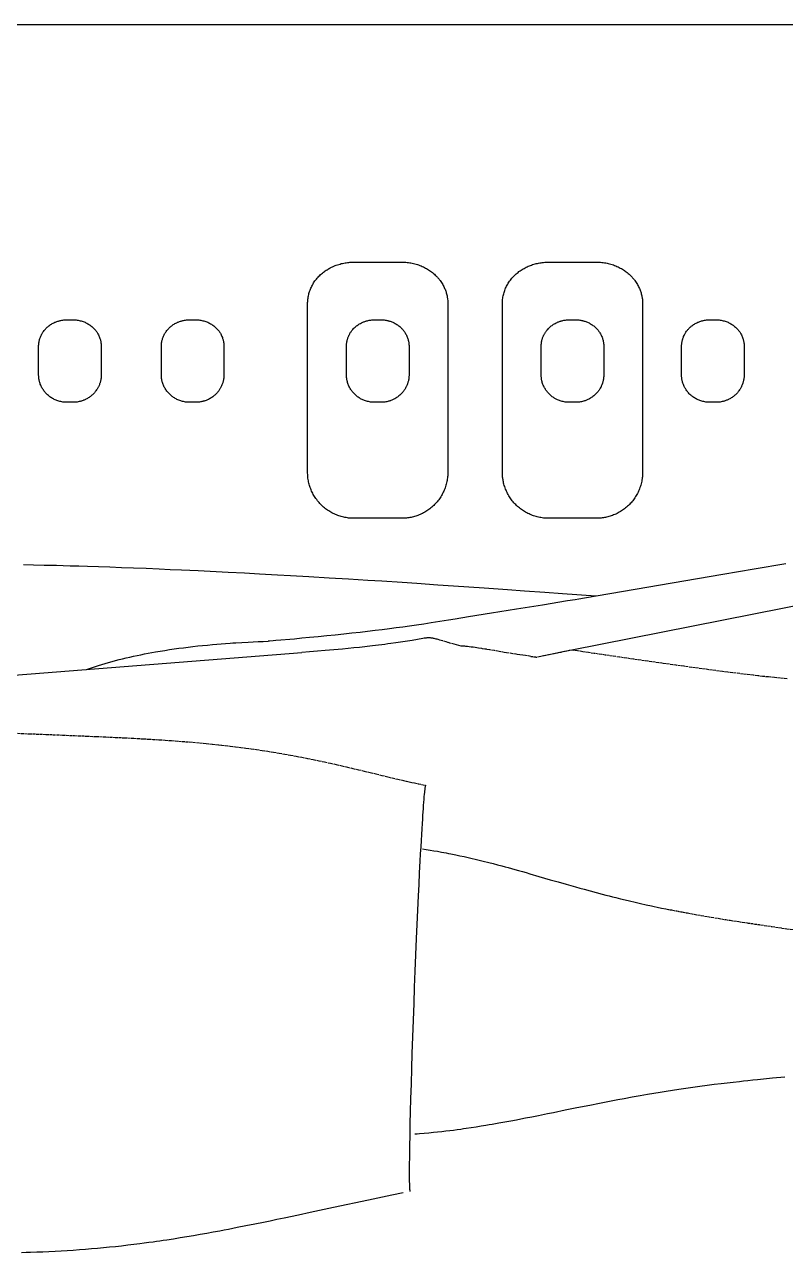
# Model space of a CAD drawing. Extents: x -62750 to 17911, y -49048 to 6133.
# Drawn here: x -49854 to -46547, y -5166 to 169 of the extents above; entities that cross this region are included whole.
import ezdxf

# ---------------------------------------------------------------- set-up
doc = ezdxf.new("R2010")
doc.units = 0
doc.linetypes.add('DASHED', pattern=[15, 12, -3])
doc.layers.get('0').update_dxf_attribs({"linetype": 'CONTINUOUS'})

msp = doc.modelspace()

# ---------------------------------------------------------------- linework, layer by layer
at = {"color": 7}
for p, q in [((-56400.2, 168.6), (-40530.8, 168.6)), ((-48623.6, -1640.2), (-48623.6, -1044.7)), ((-49792.5, -1353.3), (-49792.5, -1229.9)), ((-49520.5, -1229.9), (-49520.5, -1353.3)), ((-49259.1, -1353.3), (-49259.1, -1229.9)), ((-48987.1, -1229.9), (-48987.1, -1353.3)), ((-48455, -1353.3), (-48455, -1229.9)), ((-48183, -1229.9), (-48183, -1353.3)), ((-47608.6, -1353.3), (-47608.6, -1229.9)), ((-47336.6, -1229.9), (-47336.6, -1353.3)), ((-46998.5, -1353.3), (-46998.5, -1229.9)), ((-46726.5, -1229.9), (-46726.5, -1353.3)), ((-49642.5, -1472.6), (-49670.5, -1472.6)), ((-48305, -1472.6), (-48333, -1472.6)), ((-47458.6, -1472.6), (-47486.6, -1472.6)), ((-46848.5, -1472.6), (-46876.5, -1472.6)), ((-46147.9, -2286.4), (-47475.5, -2548.9)), ((-49953.8, -2662.5), (-48649.1, -2560.1))]:
    msp.add_line(p, q, dxfattribs=at)
at = {"color": 7, "ltscale": 0.35}
for p, q in [((-49670.5, -1114.3), (-49656.5, -1114.3)), ((-49656.5, -1114.3), (-49642.5, -1114.3)), ((-49137.1, -1114.3), (-49123.1, -1114.3)), ((-48333, -1114.3), (-48319, -1114.3)), ((-48319, -1114.3), (-48305, -1114.3)), ((-47486.6, -1114.3), (-47472.6, -1114.3)), ((-47472.6, -1114.3), (-47458.6, -1114.3)), ((-46876.5, -1114.3), (-46862.5, -1114.3)), ((-46862.5, -1114.3), (-46848.5, -1114.3))]:
    msp.add_line(p, q, dxfattribs=at)
at = {"color": 7, "ltscale": 0.350098}
msp.add_line((-49123.1, -1114.3), (-49109.1, -1114.3), dxfattribs=at)
at = {"color": 7, "ltscale": 0.000500488}
msp.add_line((-48649.1, -2560.1), (-48649.1, -2560.1), dxfattribs=at)
at = {"color": 7, "ltscale": 6.10352e-06}
msp.add_line((-48649.1, -2560.1), (-48649.1, -2560.1), dxfattribs=at)
msp.add_line((-48649.1, -2560.1), (-48649.1, -2560.1), dxfattribs=at)
at = {"color": 7, "ltscale": 0.001079}
msp.add_line((-47536.7, -2562.1), (-47536.7, -2562.1), dxfattribs=at)
at = {"color": 7, "ltscale": 0.002954}
for p, q in [((-46626.5, -2665.6), (-46626.7, -2665.5)), ((-46626.4, -2665.6), (-46626.5, -2665.6)), ((-46626.5, -2665.6), (-46626.4, -2665.6))]:
    msp.add_line(p, q, dxfattribs=at)
at = {"color": 7, "ltscale": 0.002857}
msp.add_line((-46626.7, -2665.5), (-46626.5, -2665.6), dxfattribs=at)
at = {"color": 7}
for points in [[(-48623.6, -1044.7), (-48623.6, -1039.7), (-48623.3, -1034.7), (-48623, -1029.7), (-48622.5, -1024.7), (-48621.8, -1019.8), (-48621, -1014.8), (-48620, -1009.9), (-48618.9, -1005), (-48617.7, -1000.2), (-48616.3, -995.4), (-48614.8, -990.6), (-48613.1, -985.9), (-48611.3, -981.2), (-48609.4, -976.6), (-48607.3, -972.1), (-48605.1, -967.6), (-48602.7, -963.1), (-48600.1, -958.6), (-48597.4, -954.1), (-48594.6, -949.8), (-48591.6, -945.5), (-48588.5, -941.2), (-48585.2, -937.1), (-48581.8, -933.1), (-48578.4, -929.1), (-48574.8, -925.3), (-48571, -921.5), (-48567.2, -917.9), (-48563.3, -914.4), (-48559.2, -910.9), (-48555.1, -907.6), (-48550.9, -904.4), (-48547, -901.7), (-48543.1, -899), (-48539.1, -896.4), (-48535, -893.9)], [(-48535, -893.9), (-48532.6, -892.5), (-48530.1, -891.1), (-48525.2, -888.4), (-48520.1, -885.8), (-48515, -883.4), (-48509.7, -881.1), (-48504.5, -879), (-48499.1, -876.9), (-48493.7, -875.1), (-48488.3, -873.4), (-48482.8, -871.8), (-48477.2, -870.3), (-48471.7, -869), (-48466, -867.9)], [(-48466, -867.9), (-48460.8, -866.9), (-48455.5, -866.1), (-48450.2, -865.4), (-48444.9, -864.9), (-48439.6, -864.4), (-48434.3, -864.1), (-48429, -863.9), (-48423.6, -863.9)], [(-48423.6, -863.9), (-48284.1, -863.9), (-48214.3, -863.9)], [(-48214.3, -863.9), (-48208.6, -863.9), (-48202.8, -864.2), (-48197.1, -864.5), (-48191.4, -865), (-48185.7, -865.7), (-48180.1, -866.5), (-48174.4, -867.4), (-48168.8, -868.5), (-48163.2, -869.7), (-48157.7, -871.1), (-48152.2, -872.6), (-48146.8, -874.2), (-48141.4, -876), (-48136, -878), (-48130.7, -880), (-48125.5, -882.3), (-48120.3, -884.6), (-48115.7, -886.9), (-48111.1, -889.2), (-48106.6, -891.7), (-48102.2, -894.3), (-48097.8, -897), (-48093.5, -899.9), (-48089.3, -902.8), (-48085.2, -905.8), (-48081.2, -908.9), (-48077, -912.4), (-48072.9, -916), (-48068.9, -919.6), (-48065, -923.4), (-48063.1, -925.4), (-48061.2, -927.3), (-48059.4, -929.3), (-48057.6, -931.3), (-48054.9, -934.4), (-48052.4, -937.5), (-48049.9, -940.7), (-48047.4, -944), (-48044.6, -948), (-48041.8, -952.1), (-48039.2, -956.2), (-48036.7, -960.5), (-48034.3, -964.8), (-48032.1, -969.1), (-48030, -973.6), (-48028.2, -977.5), (-48026.6, -981.4), (-48025, -985.4), (-48023.6, -989.4), (-48022.2, -993.4), (-48021, -997.5), (-48019.9, -1001.5), (-48018.9, -1005.7), (-48017.9, -1009.8), (-48017.1, -1014), (-48016.6, -1017.1), (-48016.1, -1020.2), (-48015.5, -1025), (-48015, -1029.7), (-48014.7, -1032.9), (-48014.5, -1036.9), (-48014.3, -1040.9)], [(-47777, -1035.4), (-47776.7, -1030.4), (-47776.2, -1025.4), (-47775.5, -1020.5), (-47774.8, -1015.5), (-47773.8, -1010.6), (-47772.7, -1005.7), (-47771.5, -1000.9), (-47770.1, -996), (-47768.6, -991.3), (-47767, -986.5), (-47765.2, -981.8), (-47763.3, -977.2), (-47761.2, -972.6), (-47759, -968.1), (-47756.6, -963.7), (-47754.2, -959.3), (-47751.6, -955), (-47748.8, -950.6), (-47745.8, -946.2), (-47742.7, -942), (-47739.4, -937.8), (-47736.1, -933.7), (-47732.6, -929.8), (-47729, -925.9), (-47725.3, -922.1), (-47721.4, -918.4), (-47717.5, -914.9), (-47713.5, -911.4), (-47709.3, -908.1), (-47705.1, -904.8), (-47700.7, -901.7), (-47696.3, -898.7), (-47692, -895.9), (-47687.5, -893.2), (-47683, -890.6), (-47678.5, -888.2), (-47674, -885.9), (-47669.4, -883.8), (-47664.8, -881.7), (-47660.1, -879.7), (-47655.4, -877.9), (-47650.7, -876.2), (-47645.9, -874.6), (-47640.7, -873), (-47635.5, -871.5), (-47630.3, -870.2), (-47625, -869), (-47619.7, -867.9)], [(-47619.7, -867.9), (-47614.5, -866.9), (-47609.2, -866.1), (-47603.9, -865.4), (-47598.6, -864.9), (-47593.3, -864.4), (-47588, -864.1), (-47582.6, -863.9), (-47577.3, -863.9)], [(-47577.3, -863.9), (-47437.7, -863.9), (-47367.9, -863.9)], [(-47367.9, -863.9), (-47362.2, -863.9), (-47356.5, -864.2), (-47350.8, -864.5), (-47345.1, -865), (-47339.4, -865.7), (-47333.7, -866.5), (-47328.1, -867.4), (-47322.5, -868.5), (-47316.9, -869.7), (-47311.4, -871.1), (-47305.9, -872.6), (-47300.4, -874.2), (-47295, -876), (-47289.7, -878), (-47284.4, -880), (-47279.2, -882.3), (-47274, -884.6), (-47269.4, -886.9), (-47264.8, -889.2), (-47260.3, -891.7), (-47255.9, -894.3), (-47251.5, -897), (-47247.2, -899.9), (-47243, -902.8), (-47238.9, -905.8), (-47234.9, -908.9), (-47230.6, -912.4), (-47226.5, -916), (-47222.5, -919.6), (-47218.7, -923.4), (-47216.8, -925.4), (-47214.9, -927.3), (-47213.1, -929.3), (-47211.3, -931.3), (-47208.6, -934.4), (-47206, -937.5), (-47203.5, -940.7), (-47201.1, -944), (-47198.3, -948), (-47195.5, -952.1), (-47192.9, -956.2), (-47190.4, -960.5), (-47188, -964.8), (-47185.8, -969.1), (-47183.6, -973.6), (-47181.9, -977.5), (-47180.2, -981.4), (-47178.7, -985.4), (-47177.3, -989.4), (-47175.9, -993.4), (-47174.7, -997.5), (-47173.5, -1001.5), (-47172.5, -1005.7), (-47171.6, -1009.8), (-47170.8, -1014), (-47170.2, -1017.1), (-47169.7, -1020.2), (-47169.1, -1025), (-47168.6, -1029.7), (-47168.4, -1032.9), (-47168.1, -1036.9), (-47168, -1040.9)], [(-48014.3, -1040.9), (-48014.3, -1049.5), (-48014.2, -1055.3), (-48014.3, -1066.8), (-48014.3, -1079.8)], [(-47777.3, -1079.4), (-47777.3, -1076.2), (-47777.3, -1069.8), (-47777.2, -1057.4), (-47777.3, -1049.1), (-47777.3, -1044.9), (-47777.2, -1040.7), (-47777.2, -1038.6), (-47777, -1035.4)], [(-47168, -1040.9), (-47167.9, -1049.7), (-47167.9, -1055.5), (-47167.9, -1067.3), (-47168, -1080.5)], [(-49792.5, -1229.9), (-49792.5, -1225.9), (-49792.2, -1221.8), (-49791.9, -1217.8), (-49791.4, -1213.9), (-49790.7, -1209.9), (-49789.9, -1206), (-49789.1, -1202.6), (-49788.3, -1199.3), (-49787.3, -1196.1), (-49786.2, -1192.9), (-49785, -1189.6), (-49783.5, -1186), (-49781.9, -1182.5), (-49780.2, -1179), (-49778.4, -1175.6), (-49777.1, -1173.4), (-49775.8, -1171.2), (-49773.6, -1167.7), (-49771.2, -1164.4), (-49768.8, -1161.1), (-49767.2, -1159.1), (-49765.5, -1157.1), (-49763.2, -1154.4), (-49760.7, -1151.8), (-49758.3, -1149.3), (-49755.7, -1146.9), (-49753.1, -1144.5), (-49750.3, -1142.3), (-49747.5, -1140), (-49744.1, -1137.5), (-49740.6, -1135.1), (-49737, -1132.8), (-49733.4, -1130.7), (-49729.6, -1128.6), (-49725.8, -1126.7), (-49721.9, -1125), (-49719.4, -1123.9), (-49716.4, -1122.7), (-49713.4, -1121.6), (-49709.6, -1120.3), (-49706.7, -1119.5), (-49703.8, -1118.6), (-49702, -1118.2), (-49699.3, -1117.5), (-49696.7, -1117), (-49692.4, -1116.2), (-49688, -1115.5), (-49683.7, -1115), (-49679.3, -1114.6), (-49674.9, -1114.4), (-49670.5, -1114.3)], [(-49642.5, -1114.3), (-49638.1, -1114.4), (-49633.6, -1114.6), (-49629.2, -1115), (-49624.8, -1115.5), (-49620.4, -1116.2), (-49616.1, -1117), (-49611.7, -1118), (-49607.4, -1119.1), (-49603.2, -1120.4), (-49599, -1121.8), (-49594.9, -1123.4), (-49590.8, -1125.1), (-49586.8, -1127), (-49582.9, -1129), (-49579, -1131.1), (-49575.4, -1133.2), (-49571.9, -1135.5), (-49568.5, -1137.9), (-49565.1, -1140.4), (-49561.9, -1143), (-49558.7, -1145.7), (-49555.7, -1148.5), (-49552.7, -1151.4), (-49549.9, -1154.4), (-49547.2, -1157.5), (-49544.5, -1160.8), (-49542.1, -1164.1), (-49540, -1166.9), (-49538.1, -1169.8), (-49536.3, -1172.8), (-49534.6, -1175.8), (-49532.6, -1179.5), (-49530.8, -1183.2), (-49529.1, -1187), (-49527.6, -1190.9), (-49526.2, -1194.8), (-49525.2, -1198.1), (-49524.2, -1201.4), (-49523.5, -1204.1), (-49522.9, -1206.9), (-49522.4, -1209.7), (-49521.9, -1212.3), (-49521.6, -1214.8), (-49521.1, -1218.6), (-49520.8, -1222.3), (-49520.6, -1226.1), (-49520.5, -1229.9)], [(-49259.1, -1229.9), (-49259.1, -1225.9), (-49258.8, -1221.8), (-49258.5, -1217.8), (-49258, -1213.9), (-49257.3, -1209.9), (-49256.5, -1206), (-49255.7, -1202.6), (-49254.9, -1199.3), (-49253.9, -1196.1), (-49252.8, -1192.9), (-49251.6, -1189.6), (-49250.1, -1186), (-49248.5, -1182.5), (-49246.8, -1179), (-49245, -1175.6), (-49243.7, -1173.4), (-49242.4, -1171.2), (-49240.2, -1167.7), (-49237.8, -1164.4), (-49235.4, -1161.1), (-49233.8, -1159.1), (-49232.1, -1157.1), (-49229.8, -1154.4), (-49227.3, -1151.8), (-49224.9, -1149.3), (-49222.3, -1146.9), (-49219.6, -1144.5), (-49216.9, -1142.3), (-49214.1, -1140), (-49210.7, -1137.5), (-49207.2, -1135.1), (-49203.6, -1132.8), (-49200, -1130.7), (-49196.2, -1128.6), (-49192.4, -1126.7), (-49188.5, -1125), (-49186, -1123.9), (-49183, -1122.7), (-49180, -1121.6), (-49176.2, -1120.3), (-49173.3, -1119.5), (-49170.4, -1118.6), (-49168.6, -1118.2), (-49165.9, -1117.5), (-49163.3, -1117), (-49159, -1116.2), (-49154.6, -1115.5), (-49150.3, -1115), (-49145.9, -1114.6), (-49141.5, -1114.4), (-49137.1, -1114.3)], [(-49109.1, -1114.3), (-49104.7, -1114.4), (-49100.2, -1114.6), (-49095.8, -1115), (-49091.4, -1115.5), (-49087, -1116.2), (-49082.7, -1117), (-49078.3, -1118), (-49074, -1119.1), (-49069.8, -1120.4), (-49065.6, -1121.8), (-49061.5, -1123.4), (-49057.4, -1125.1), (-49053.4, -1127), (-49049.5, -1129), (-49045.6, -1131.1), (-49042, -1133.2), (-49038.5, -1135.5), (-49035.1, -1137.9), (-49031.7, -1140.4), (-49028.5, -1143), (-49025.3, -1145.7), (-49022.3, -1148.5), (-49019.3, -1151.4), (-49016.5, -1154.4), (-49013.8, -1157.5), (-49011.1, -1160.8), (-49008.7, -1164.1), (-49006.6, -1166.9), (-49004.7, -1169.8), (-49002.9, -1172.8), (-49001.2, -1175.8), (-48999.2, -1179.5), (-48997.4, -1183.2), (-48995.7, -1187), (-48994.2, -1190.9), (-48992.8, -1194.8), (-48991.8, -1198.1), (-48990.8, -1201.4), (-48990.1, -1204.1), (-48989.5, -1206.9), (-48989, -1209.7), (-48988.5, -1212.3), (-48988.2, -1214.8), (-48987.7, -1218.6), (-48987.4, -1222.3), (-48987.2, -1226.1), (-48987.1, -1229.9)], [(-48417.7, -1146.5), (-48414.5, -1143.7), (-48411.3, -1141.1), (-48408, -1138.5), (-48404.6, -1136.1), (-48401.1, -1133.8), (-48397.5, -1131.6), (-48393.8, -1129.6), (-48390.1, -1127.6), (-48386.3, -1125.8), (-48383.8, -1124.7), (-48381.3, -1123.7), (-48378.3, -1122.5), (-48375.3, -1121.4), (-48372.7, -1120.6), (-48370.1, -1119.7), (-48367.4, -1119), (-48363.8, -1118), (-48360.2, -1117.2), (-48356.7, -1116.5), (-48353, -1115.9), (-48349.1, -1115.3), (-48345, -1114.9), (-48341, -1114.6), (-48337, -1114.4), (-48333, -1114.3)], [(-48305, -1114.3), (-48300.4, -1114.4), (-48295.9, -1114.6), (-48291.4, -1115), (-48286.9, -1115.6), (-48282.4, -1116.3), (-48280.1, -1116.7), (-48277.9, -1117.2), (-48275.7, -1117.6), (-48273.5, -1118.2), (-48270.6, -1118.9), (-48267.7, -1119.8), (-48264.8, -1120.7), (-48261.1, -1121.9), (-48257.5, -1123.3), (-48254, -1124.8), (-48250.4, -1126.4), (-48247, -1128.1), (-48243.6, -1129.9)], [(-48014.3, -1079.8), (-48014.3, -1186.6), (-48014.3, -1258.3), (-48014.3, -1716.2), (-48014.3, -1776.5)], [(-47777.3, -1640.2), (-47777.3, -1167.9), (-47777.2, -1111.9), (-47777.2, -1098.9), (-47777.2, -1085.9), (-47777.3, -1079.4)], [(-47571.3, -1146.5), (-47568.2, -1143.7), (-47565, -1141.1), (-47561.6, -1138.5), (-47558.2, -1136.1), (-47554.7, -1133.8), (-47551.1, -1131.6), (-47547.5, -1129.6), (-47543.8, -1127.6), (-47539.9, -1125.8), (-47537.4, -1124.7), (-47534.9, -1123.7), (-47532, -1122.5), (-47529, -1121.4), (-47526.4, -1120.6), (-47523.7, -1119.7), (-47521.1, -1119), (-47517.5, -1118), (-47513.9, -1117.2), (-47510.3, -1116.5), (-47506.7, -1115.9), (-47502.7, -1115.3), (-47498.7, -1114.9), (-47494.7, -1114.6), (-47490.7, -1114.4), (-47486.6, -1114.3)], [(-47458.6, -1114.3), (-47454.1, -1114.4), (-47449.5, -1114.6), (-47445, -1115), (-47440.5, -1115.6), (-47436, -1116.3), (-47433.8, -1116.7), (-47431.6, -1117.2), (-47429.4, -1117.6), (-47427.2, -1118.2), (-47424.2, -1118.9), (-47421.4, -1119.8), (-47418.5, -1120.7), (-47414.8, -1121.9), (-47411.2, -1123.3), (-47407.6, -1124.8), (-47404.1, -1126.4), (-47400.6, -1128.1), (-47397.2, -1129.9)], [(-47168, -1080.5), (-47167.9, -1187.4), (-47167.9, -1259.2), (-47168, -1403.9), (-47168, -1699.3)], [(-46998.5, -1229.9), (-46998.5, -1226.4), (-46998.3, -1223), (-46998, -1219.5), (-46997.7, -1216.1), (-46997.2, -1212.7), (-46996.6, -1209.3), (-46995.9, -1205.9), (-46995.1, -1202.6), (-46994.5, -1200.1), (-46993.8, -1197.7), (-46993, -1195.2), (-46992.2, -1192.8), (-46990.9, -1189.5), (-46989.6, -1186.3), (-46988, -1182.6), (-46986.2, -1179), (-46984.3, -1175.5), (-46983.1, -1173.3), (-46981.7, -1171.1), (-46979.5, -1167.6), (-46977.2, -1164.3), (-46974.7, -1161), (-46973.1, -1159), (-46971.4, -1157), (-46969.1, -1154.3), (-46966.7, -1151.8), (-46964.2, -1149.3), (-46961.6, -1146.8), (-46959, -1144.5), (-46956.2, -1142.2), (-46953.5, -1140), (-46950, -1137.5), (-46946.5, -1135.1), (-46942.9, -1132.8), (-46939.3, -1130.6), (-46935.5, -1128.6), (-46931.7, -1126.7), (-46927.8, -1124.9), (-46925.3, -1123.9), (-46922.3, -1122.7), (-46919.3, -1121.6), (-46915.5, -1120.3), (-46912.6, -1119.4), (-46909.7, -1118.6), (-46907.9, -1118.2), (-46905.2, -1117.5), (-46902.6, -1116.9), (-46898.3, -1116.1), (-46894, -1115.5), (-46889.6, -1115), (-46885.3, -1114.6), (-46880.9, -1114.4), (-46876.5, -1114.3)], [(-46848.5, -1114.3), (-46844.1, -1114.4), (-46839.6, -1114.6), (-46835.2, -1115), (-46830.8, -1115.5), (-46826.4, -1116.2), (-46822.1, -1117), (-46817.7, -1118), (-46813.4, -1119.1), (-46809.2, -1120.4), (-46805, -1121.8), (-46800.9, -1123.4), (-46796.8, -1125.1), (-46792.8, -1127), (-46788.9, -1129), (-46785, -1131.1), (-46781.4, -1133.2), (-46777.9, -1135.5), (-46774.5, -1137.9), (-46771.1, -1140.4), (-46767.9, -1143), (-46764.7, -1145.7), (-46761.7, -1148.5), (-46758.7, -1151.4), (-46755.9, -1154.4), (-46753.2, -1157.5), (-46750.5, -1160.8), (-46748.1, -1164.1), (-46746, -1166.9), (-46744.1, -1169.8), (-46742.3, -1172.8), (-46740.6, -1175.8), (-46738.6, -1179.5), (-46736.8, -1183.2), (-46735.1, -1187), (-46733.6, -1190.9), (-46732.2, -1194.8), (-46731.2, -1198.1), (-46730.2, -1201.4), (-46729.5, -1204.1), (-46728.9, -1206.9), (-46728.4, -1209.7), (-46727.9, -1212.3), (-46727.6, -1214.8), (-46727.1, -1218.6), (-46726.8, -1222.3), (-46726.6, -1226.1), (-46726.5, -1229.9)], [(-48455, -1229.9), (-48454.9, -1225.9), (-48454.7, -1221.8), (-48454.3, -1217.8), (-48453.8, -1213.9), (-48453.2, -1209.9), (-48452.4, -1206), (-48451.6, -1202.6), (-48450.9, -1200.2), (-48450.2, -1197.7), (-48449.4, -1195.3), (-48448.6, -1192.8), (-48447.4, -1189.6), (-48446.1, -1186.4), (-48444.7, -1183.2), (-48443.2, -1180.1), (-48442, -1177.8), (-48440.8, -1175.5), (-48439.5, -1173.3), (-48438.2, -1171.1), (-48436.6, -1168.6), (-48435, -1166.2), (-48433.3, -1163.8), (-48431.2, -1161), (-48429, -1158.3), (-48426.7, -1155.7), (-48423.8, -1152.5), (-48420.8, -1149.4), (-48417.7, -1146.5)], [(-48243.6, -1129.9), (-48240, -1131.9), (-48236.6, -1134), (-48233.2, -1136.2), (-48229.9, -1138.6), (-48226.7, -1141), (-48223.6, -1143.6), (-48220.5, -1146.2), (-48217.6, -1149), (-48215.1, -1151.5), (-48212.7, -1154.1), (-48210.3, -1156.7), (-48208.1, -1159.4), (-48205.9, -1162.2), (-48203.8, -1165), (-48201.8, -1167.9), (-48199.7, -1171.1), (-48197.7, -1174.5), (-48195.9, -1177.9)], [(-47608.6, -1229.9), (-47608.6, -1225.9), (-47608.3, -1221.8), (-47608, -1217.8), (-47607.5, -1213.9), (-47606.8, -1209.9), (-47606, -1206), (-47605.2, -1202.6), (-47604.6, -1200.2), (-47603.9, -1197.7), (-47603.1, -1195.3), (-47602.3, -1192.8), (-47601.1, -1189.6), (-47599.8, -1186.4), (-47598.4, -1183.2), (-47596.9, -1180.1), (-47595.7, -1177.8), (-47594.5, -1175.5), (-47593.2, -1173.3), (-47591.8, -1171.1), (-47590.3, -1168.6), (-47588.6, -1166.2), (-47586.9, -1163.8), (-47584.8, -1161), (-47582.6, -1158.3), (-47580.4, -1155.7), (-47577.5, -1152.5), (-47574.5, -1149.4), (-47571.3, -1146.5)], [(-47397.2, -1129.9), (-47393.7, -1131.9), (-47390.2, -1134), (-47386.9, -1136.2), (-47383.6, -1138.6), (-47380.4, -1141), (-47377.2, -1143.6), (-47374.2, -1146.2), (-47371.3, -1149), (-47368.8, -1151.5), (-47366.3, -1154.1), (-47364, -1156.7), (-47361.7, -1159.4), (-47359.6, -1162.2), (-47357.5, -1165), (-47355.5, -1167.9), (-47353.4, -1171.1), (-47351.4, -1174.5), (-47349.5, -1177.9)], [(-48195.9, -1177.9), (-48194, -1181.6), (-48192.2, -1185.4), (-48190.7, -1189.2), (-48189.2, -1193.1), (-48187.9, -1197), (-48187, -1200.3), (-48186.1, -1203.7), (-48185.5, -1206.2), (-48185, -1208.7), (-48184.5, -1211.2), (-48184.1, -1213.8), (-48183.6, -1217.8), (-48183.3, -1221.8), (-48183, -1225.8), (-48183, -1229.9)], [(-47349.5, -1177.9), (-47347.6, -1181.6), (-47345.9, -1185.4), (-47344.3, -1189.2), (-47342.9, -1193.1), (-47341.6, -1197), (-47340.6, -1200.3), (-47339.8, -1203.7), (-47339.2, -1206.2), (-47338.7, -1208.7), (-47338.2, -1211.2), (-47337.8, -1213.8), (-47337.3, -1217.8), (-47336.9, -1221.8), (-47336.7, -1225.8), (-47336.6, -1229.9)], [(-49670.5, -1472.6), (-49674.8, -1472.6), (-49679.2, -1472.3), (-49683.5, -1472), (-49687.7, -1471.4), (-49692, -1470.8), (-49696.2, -1469.9), (-49700.4, -1469), (-49704.6, -1467.9), (-49708.7, -1466.6), (-49712.8, -1465.2), (-49716.8, -1463.7), (-49720.8, -1462), (-49724.7, -1460.2), (-49728.5, -1458.2), (-49732.3, -1456.1), (-49736, -1453.9), (-49739.7, -1451.5), (-49743.3, -1449), (-49746.8, -1446.3), (-49750.2, -1443.5), (-49753.6, -1440.6), (-49756.8, -1437.6), (-49759.8, -1434.4), (-49762.8, -1431.2), (-49764.3, -1429.5), (-49765.7, -1427.8), (-49767.9, -1425), (-49770, -1422.2), (-49772.1, -1419.2), (-49774.1, -1416.2), (-49775.9, -1413.2), (-49778.1, -1409.5), (-49780, -1405.7), (-49781.9, -1401.9), (-49783.6, -1398), (-49785.2, -1394), (-49786.4, -1390.6), (-49787.4, -1387.3), (-49788.4, -1383.9), (-49789.3, -1380.5), (-49789.9, -1377.9), (-49790.4, -1375.3), (-49791.1, -1371.3), (-49791.7, -1367.2), (-49792.1, -1363.1), (-49792.3, -1359.8), (-49792.5, -1356.6), (-49792.5, -1353.3)], [(-49520.5, -1353.3), (-49520.6, -1357.1), (-49520.8, -1360.9), (-49521.1, -1364.7), (-49521.5, -1368.5), (-49522.1, -1372.2), (-49522.8, -1376), (-49523.5, -1379.4), (-49524.4, -1382.8), (-49525, -1385.3), (-49525.8, -1387.8), (-49526.6, -1390.3), (-49527.5, -1392.8), (-49528.7, -1396.2), (-49530.1, -1399.5), (-49531.6, -1402.7), (-49532.7, -1405.1), (-49533.9, -1407.4), (-49535.1, -1409.7), (-49536.4, -1412), (-49538.6, -1415.6), (-49540.9, -1419.1), (-49543.3, -1422.5), (-49544.9, -1424.7), (-49546.5, -1426.8), (-49548.2, -1428.9), (-49550, -1430.9), (-49552.8, -1434), (-49555.7, -1437), (-49558.8, -1439.9), (-49561.4, -1442.3), (-49564.2, -1444.6), (-49567, -1446.9), (-49570.1, -1449.2), (-49573.4, -1451.5), (-49576.6, -1453.6), (-49580, -1455.7), (-49583.4, -1457.6), (-49586.9, -1459.4), (-49589.3, -1460.6), (-49591.8, -1461.8), (-49595.1, -1463.2), (-49597.4, -1464.1), (-49599.7, -1465), (-49603.5, -1466.3), (-49606.1, -1467.2), (-49608.7, -1467.9), (-49612.3, -1468.9), (-49616.5, -1469.9), (-49620.8, -1470.7), (-49625.1, -1471.4), (-49629.5, -1471.9), (-49633.8, -1472.3), (-49638.2, -1472.6), (-49642.5, -1472.6)], [(-49137.1, -1472.6), (-49141.4, -1472.6), (-49145.8, -1472.3), (-49150.1, -1472), (-49154.3, -1471.4), (-49158.6, -1470.8), (-49162.8, -1469.9), (-49167, -1469), (-49171.2, -1467.9), (-49175.3, -1466.6), (-49179.4, -1465.2), (-49183.4, -1463.7), (-49187.4, -1462), (-49191.3, -1460.2), (-49195.1, -1458.2), (-49198.9, -1456.1), (-49202.6, -1453.9), (-49206, -1451.7), (-49209.3, -1449.4), (-49212.5, -1447), (-49215.6, -1444.5), (-49218.7, -1441.9), (-49221.6, -1439.2), (-49224.5, -1436.4), (-49227.3, -1433.5), (-49229.9, -1430.6), (-49232.7, -1427.3), (-49235.4, -1423.9), (-49237.9, -1420.4), (-49240.3, -1416.8), (-49242.5, -1413.2), (-49244.5, -1409.7), (-49246.4, -1406.2), (-49248.2, -1402.6), (-49249.8, -1398.9), (-49251.3, -1395.1), (-49252.8, -1391.2), (-49254, -1387.3), (-49255, -1383.9), (-49255.9, -1380.5), (-49256.5, -1377.9), (-49257, -1375.3), (-49257.5, -1372.7), (-49257.9, -1370.1), (-49258.4, -1366.6), (-49258.7, -1363.1), (-49258.9, -1359.8), (-49259.1, -1356.6), (-49259.1, -1353.3)], [(-48987.1, -1353.3), (-48987.2, -1357.1), (-48987.4, -1360.9), (-48987.7, -1364.7), (-48988.1, -1368.5), (-48988.7, -1372.2), (-48989.4, -1376), (-48990.1, -1379.4), (-48991, -1382.8), (-48991.7, -1385.3), (-48992.4, -1387.9), (-48993.2, -1390.4), (-48994.5, -1393.9), (-48995.8, -1397.3), (-48997.3, -1400.8), (-48998.8, -1404.2), (-49000.5, -1407.5), (-49001.8, -1409.8), (-49003.1, -1412.1), (-49004.4, -1414.4), (-49005.9, -1416.7), (-49007.9, -1419.7), (-49009.9, -1422.6), (-49011.5, -1424.7), (-49013.2, -1426.8), (-49015.5, -1429.6), (-49017.8, -1432.3), (-49020.3, -1434.9), (-49022.8, -1437.5), (-49025, -1439.6), (-49027.2, -1441.6), (-49029.5, -1443.5), (-49032.8, -1446.2), (-49036.2, -1448.8), (-49039.7, -1451.3), (-49043.3, -1453.7), (-49047, -1455.9), (-49050.7, -1458), (-49054.5, -1460), (-49058.4, -1461.8), (-49061.8, -1463.2), (-49065.1, -1464.6), (-49068.5, -1465.8), (-49069.8, -1466.2), (-49073.5, -1467.4), (-49077.2, -1468.4), (-49079.7, -1469.1), (-49083, -1469.9), (-49086.3, -1470.5), (-49089.6, -1471.1), (-49093, -1471.6), (-49095.7, -1471.9), (-49098.4, -1472.2), (-49101.4, -1472.4), (-49104.5, -1472.5), (-49107.5, -1472.6), (-49111.5, -1472.6), (-49137.1, -1472.6)], [(-48442.1, -1406.5), (-48444, -1402.7), (-48445.7, -1398.8), (-48447.3, -1394.8), (-48448.7, -1390.8), (-48450, -1386.8), (-48451, -1383.4), (-48451.9, -1380), (-48452.4, -1377.4), (-48452.9, -1374.8), (-48453.4, -1372.2), (-48453.8, -1369.6), (-48454.3, -1365.5), (-48454.7, -1361.5), (-48454.9, -1357.4), (-48455, -1353.3)], [(-48183, -1353.3), (-48183, -1357.1), (-48183.2, -1360.9), (-48183.5, -1364.7), (-48184, -1368.5), (-48184.5, -1372.2), (-48185.2, -1376), (-48185.9, -1379.4), (-48186.8, -1382.8), (-48187.5, -1385.3), (-48188.2, -1387.8), (-48189.1, -1390.4), (-48189.9, -1392.9), (-48191.2, -1396.2), (-48192.6, -1399.6), (-48193.8, -1402.2), (-48195, -1404.9), (-48196.4, -1407.5), (-48198, -1410.6), (-48199.8, -1413.7), (-48201.7, -1416.7), (-48203.7, -1419.7), (-48205.8, -1422.6), (-48207.9, -1425.4), (-48210.5, -1428.6), (-48213.1, -1431.6), (-48215.8, -1434.6), (-48218.7, -1437.5), (-48220.3, -1439)], [(-47595.7, -1406.5), (-47597.6, -1402.7), (-47599.4, -1398.8), (-47600.9, -1394.8), (-47602.4, -1390.8), (-47603.7, -1386.8), (-47604.7, -1383.4), (-47605.5, -1380), (-47606.1, -1377.4), (-47606.6, -1374.8), (-47607.1, -1372.2), (-47607.5, -1369.6), (-47608, -1365.5), (-47608.3, -1361.5), (-47608.6, -1357.4), (-47608.6, -1353.3)], [(-47336.6, -1353.3), (-47336.7, -1357.1), (-47336.9, -1360.9), (-47337.2, -1364.7), (-47337.6, -1368.5), (-47338.2, -1372.2), (-47338.9, -1376), (-47339.6, -1379.4), (-47340.5, -1382.8), (-47341.1, -1385.3), (-47341.9, -1387.8), (-47342.7, -1390.4), (-47343.6, -1392.9), (-47344.9, -1396.2), (-47346.2, -1399.6), (-47347.4, -1402.2), (-47348.7, -1404.9), (-47350, -1407.5), (-47351.7, -1410.6), (-47353.5, -1413.7), (-47355.4, -1416.7), (-47357.4, -1419.7), (-47359.4, -1422.6), (-47361.6, -1425.4), (-47364.1, -1428.6), (-47366.8, -1431.6), (-47369.5, -1434.6), (-47372.3, -1437.5), (-47373.9, -1439)], [(-46876.5, -1472.6), (-46880.8, -1472.6), (-46885.2, -1472.3), (-46889.5, -1472), (-46893.7, -1471.4), (-46898, -1470.8), (-46902.2, -1469.9), (-46906.4, -1469), (-46910.6, -1467.9), (-46914.7, -1466.6), (-46918.8, -1465.2), (-46922.8, -1463.7), (-46926.8, -1462), (-46930.7, -1460.2), (-46934.5, -1458.2), (-46938.3, -1456.1), (-46942, -1453.9), (-46945.6, -1451.6), (-46949.1, -1449.1), (-46952.5, -1446.6), (-46955.8, -1443.9), (-46959, -1441.1), (-46962.1, -1438.2), (-46965.1, -1435.2), (-46968, -1432.1), (-46970.8, -1428.9), (-46973.5, -1425.5), (-46976, -1422.2), (-46978.1, -1419.2), (-46980.1, -1416.2), (-46981.9, -1413.2), (-46983.7, -1410.1), (-46985.4, -1407), (-46987.2, -1403.3), (-46989, -1399.5), (-46990.5, -1395.6), (-46991.8, -1392.3), (-46992.9, -1389), (-46993.9, -1385.6), (-46994.9, -1382.2), (-46995.5, -1379.6), (-46996.1, -1377), (-46996.8, -1373.1), (-46997.4, -1369.2), (-46997.9, -1365.2), (-46998.3, -1361.3), (-46998.5, -1357.3), (-46998.5, -1353.3)], [(-46726.5, -1353.3), (-46726.6, -1357.1), (-46726.8, -1360.9), (-46727.1, -1364.7), (-46727.5, -1368.5), (-46728.1, -1372.2), (-46728.8, -1376), (-46729.5, -1379.4), (-46730.4, -1382.8), (-46731, -1385.3), (-46731.8, -1387.8), (-46732.6, -1390.3), (-46733.5, -1392.8), (-46734.7, -1396.2), (-46736.1, -1399.5), (-46737.6, -1402.7), (-46738.7, -1405.1), (-46739.9, -1407.4), (-46741.1, -1409.7), (-46742.4, -1412), (-46744.6, -1415.6), (-46746.9, -1419.1), (-46749.3, -1422.5), (-46750.9, -1424.7), (-46752.5, -1426.8), (-46754.2, -1428.9), (-46756, -1430.9), (-46758.8, -1434), (-46761.7, -1437), (-46764.8, -1439.9), (-46767.4, -1442.3), (-46770.2, -1444.6), (-46773, -1446.9), (-46776.1, -1449.2), (-46779.4, -1451.5), (-46782.6, -1453.6), (-46786, -1455.7), (-46789.4, -1457.6), (-46792.9, -1459.4), (-46795.3, -1460.6), (-46797.8, -1461.8), (-46801.1, -1463.2), (-46803.4, -1464.1), (-46805.7, -1465), (-46809.5, -1466.3), (-46812.1, -1467.2), (-46814.7, -1467.9), (-46818.3, -1468.9), (-46822.5, -1469.9), (-46826.8, -1470.7), (-46831.1, -1471.4), (-46835.5, -1471.9), (-46839.8, -1472.3), (-46844.2, -1472.6), (-46848.5, -1472.6)], [(-48396.7, -1455), (-48400.1, -1452.9), (-48403.4, -1450.6), (-48406.7, -1448.3), (-48409.8, -1445.8), (-48412.9, -1443.3), (-48415.9, -1440.6), (-48418.9, -1437.9), (-48421.7, -1435.1), (-48424.4, -1432.1), (-48427, -1429.2), (-48429.4, -1426.2), (-48431.8, -1423.1), (-48434.1, -1419.9), (-48436.2, -1416.6), (-48438.3, -1413.3), (-48440.2, -1409.9), (-48442.1, -1406.5)], [(-48220.3, -1439), (-48223.4, -1441.9), (-48226.7, -1444.7), (-48230.1, -1447.4), (-48233.6, -1450), (-48237.1, -1452.4), (-48240.8, -1454.7), (-48244.5, -1456.9), (-48248.3, -1458.9), (-48252.2, -1460.8), (-48254.7, -1462), (-48258, -1463.4), (-48261.3, -1464.7), (-48263.9, -1465.6), (-48266.4, -1466.5), (-48269, -1467.3), (-48271.6, -1468.1), (-48275.2, -1469), (-48279.4, -1470), (-48283.6, -1470.8), (-48287.8, -1471.4), (-48292.1, -1472), (-48296.4, -1472.3), (-48300.7, -1472.6), (-48305, -1472.6)], [(-47550.3, -1455), (-47553.7, -1452.9), (-47557.1, -1450.6), (-47560.3, -1448.3), (-47563.5, -1445.8), (-47566.6, -1443.3), (-47569.6, -1440.6), (-47572.5, -1437.9), (-47575.3, -1435.1), (-47578.1, -1432.1), (-47580.6, -1429.2), (-47583.1, -1426.2), (-47585.5, -1423.1), (-47587.8, -1419.9), (-47589.9, -1416.6), (-47592, -1413.3), (-47593.9, -1409.9), (-47595.7, -1406.5)], [(-47373.9, -1439), (-47377.1, -1441.9), (-47380.4, -1444.7), (-47383.8, -1447.4), (-47387.2, -1450), (-47390.8, -1452.4), (-47394.4, -1454.7), (-47398.2, -1456.9), (-47402, -1458.9), (-47405.9, -1460.8), (-47408.3, -1462), (-47411.6, -1463.4), (-47415, -1464.7), (-47417.5, -1465.6), (-47420.1, -1466.5), (-47422.7, -1467.3), (-47425.3, -1468.1), (-47428.8, -1469), (-47433, -1470), (-47437.2, -1470.8), (-47441.5, -1471.4), (-47445.8, -1472), (-47450, -1472.3), (-47454.3, -1472.6), (-47458.6, -1472.6)], [(-48333, -1472.6), (-48337.4, -1472.6), (-48341.8, -1472.3), (-48346.3, -1471.9), (-48350.7, -1471.4), (-48355.1, -1470.6), (-48359.4, -1469.8), (-48363.7, -1468.8), (-48368, -1467.6), (-48372.2, -1466.2), (-48376, -1464.9), (-48379.7, -1463.5), (-48383.4, -1461.9), (-48387, -1460.2), (-48390.6, -1458.4), (-48393.2, -1457), (-48395.5, -1455.7), (-48396.7, -1455)], [(-47486.6, -1472.6), (-47491.1, -1472.6), (-47495.5, -1472.3), (-47499.9, -1471.9), (-47504.3, -1471.4), (-47508.7, -1470.6), (-47513.1, -1469.8), (-47517.4, -1468.8), (-47521.7, -1467.6), (-47525.9, -1466.2), (-47529.7, -1464.9), (-47533.4, -1463.5), (-47537.1, -1461.9), (-47540.7, -1460.2), (-47544.2, -1458.4), (-47546.9, -1457), (-47549.2, -1455.7), (-47550.3, -1455)], [(-48623.6, -1725.4), (-48623.6, -1715.9), (-48623.6, -1697), (-48623.6, -1640.2)], [(-47777.3, -1720.4), (-47777.3, -1711.5), (-47777.3, -1693.7), (-47777.3, -1640.2)], [(-47168, -1699.3), (-47167.9, -1713.7), (-47167.8, -1728.2), (-47167.8, -1741.1), (-47167.8, -1747.5), (-47168, -1757.2)], [(-48623.6, -1781), (-48623.6, -1776.6), (-48623.7, -1767.9), (-48623.6, -1757.8), (-48623.6, -1747.6), (-48623.6, -1732.8), (-48623.6, -1725.4)], [(-47777.2, -1780.8), (-47777.3, -1775.9), (-47777.3, -1766), (-47777.3, -1755.3), (-47777.3, -1744.6), (-47777.3, -1728.4), (-47777.3, -1720.4)], [(-47168, -1757.2), (-47168, -1759.6), (-47168, -1764.4), (-47167.9, -1772), (-47167.9, -1776.9), (-47168, -1781.8), (-47168.2, -1786.7), (-47168.5, -1791.6), (-47169, -1796.5), (-47169.5, -1801.4), (-47170.2, -1806.2), (-47170.8, -1809.9), (-47171.4, -1813.5), (-47171.9, -1815.8), (-47173, -1821.3), (-47174.4, -1826.7), (-47175.9, -1832.1), (-47177.5, -1837.5), (-47179.3, -1842.8), (-47181.2, -1848.1), (-47183.3, -1853.3), (-47185.5, -1858.3), (-47187.8, -1863.3), (-47190.2, -1868.2), (-47192.8, -1873.1), (-47195.5, -1877.8), (-47198.4, -1882.5), (-47201.3, -1887.1), (-47204.4, -1891.7), (-47207.6, -1896.1), (-47211, -1900.5), (-47214.4, -1904.7), (-47218, -1908.9), (-47221.7, -1912.9), (-47225.5, -1916.9), (-47229.4, -1920.8), (-47233.4, -1924.5), (-47237.6, -1928.2), (-47241.8, -1931.7), (-47246.2, -1935.2), (-47250.6, -1938.5), (-47255.1, -1941.7), (-47259.8, -1944.7), (-47264.5, -1947.7), (-47269.2, -1950.5), (-47274.1, -1953.1), (-47279, -1955.7), (-47283.9, -1958), (-47288.8, -1960.2), (-47293.8, -1962.3), (-47298.8, -1964.2), (-47303.9, -1966), (-47309, -1967.7), (-47314.2, -1969.2), (-47319.4, -1970.5), (-47324.6, -1971.8), (-47329.1, -1972.7), (-47333.7, -1973.6), (-47338.2, -1974.3), (-47340.5, -1974.6), (-47344, -1975.1), (-47347.4, -1975.5), (-47350.9, -1975.8), (-47354.3, -1976.1), (-47358.1, -1976.3), (-47361.8, -1976.4)], [(-48423.6, -1976.5), (-48429.1, -1976.5), (-48434.5, -1976.2), (-48439.9, -1975.9), (-48445.3, -1975.4), (-48450.7, -1974.7), (-48456.1, -1973.9), (-48461.5, -1972.9), (-48466.8, -1971.8), (-48472.1, -1970.6), (-48477.3, -1969.2), (-48482.6, -1967.7), (-48487.7, -1966), (-48492.8, -1964.2), (-48497.9, -1962.2), (-48502.9, -1960.1), (-48507.9, -1957.9), (-48512.8, -1955.6), (-48517.7, -1953), (-48522.6, -1950.4), (-48527.4, -1947.5), (-48532.1, -1944.6), (-48536.7, -1941.5), (-48541.2, -1938.3), (-48545.6, -1935), (-48550, -1931.6), (-48554.2, -1928), (-48558.4, -1924.3), (-48562.4, -1920.5), (-48566.4, -1916.6), (-48570.2, -1912.6), (-48573.9, -1908.5), (-48577.5, -1904.3), (-48580.9, -1900.1), (-48584.2, -1895.7), (-48587.4, -1891.3), (-48590.5, -1886.8), (-48593.4, -1882.2), (-48596.3, -1877.5), (-48599, -1872.7), (-48601.5, -1867.9), (-48603.9, -1863), (-48606.2, -1858.1), (-48608.4, -1853.1), (-48610.3, -1848.2), (-48612.1, -1843.4), (-48613.8, -1838.4), (-48615.3, -1833.5), (-48616.8, -1828.5), (-48618, -1823.4), (-48619.2, -1818.4), (-48620.2, -1813.3), (-48621.2, -1807.8), (-48622, -1802.3), (-48622.6, -1796.8), (-48622.9, -1793.9), (-48623.1, -1791.1), (-48623.3, -1788.4), (-48623.4, -1785.7), (-48623.6, -1781)], [(-48014.3, -1776.5), (-48014.4, -1781.5), (-48014.6, -1786.5), (-48014.9, -1791.5), (-48015.3, -1796.5), (-48015.9, -1801.5), (-48016.5, -1806.4), (-48017.5, -1811.9), (-48018.5, -1817.3), (-48019.7, -1822.7), (-48021.1, -1828.1), (-48022.6, -1833.4), (-48024.2, -1838.6), (-48026, -1843.8), (-48027.8, -1848.9), (-48029.9, -1853.9), (-48032.1, -1858.9), (-48034.4, -1863.8), (-48036.8, -1868.7), (-48039.4, -1873.5), (-48042.1, -1878.2), (-48044.9, -1882.8), (-48047.8, -1887.4), (-48050.9, -1891.9), (-48054.1, -1896.3), (-48057.4, -1900.6), (-48060.9, -1904.8), (-48064.4, -1908.9), (-48068, -1912.9), (-48071.8, -1916.9), (-48075.7, -1920.7), (-48079.6, -1924.4), (-48083.7, -1928), (-48087.9, -1931.5), (-48092.1, -1934.9), (-48096.5, -1938.1), (-48100.9, -1941.3), (-48105.4, -1944.3), (-48110, -1947.2), (-48114.7, -1950), (-48119.4, -1952.6), (-48124.2, -1955.1), (-48129.1, -1957.5), (-48134.1, -1959.7), (-48139.1, -1961.9), (-48144.1, -1963.8), (-48149, -1965.6), (-48154, -1967.2), (-48158.9, -1968.7), (-48164, -1970.1), (-48169, -1971.3), (-48174.1, -1972.5), (-48179.2, -1973.4), (-48184.3, -1974.3), (-48189.5, -1975), (-48194.6, -1975.6), (-48199.8, -1976), (-48205, -1976.3), (-48209.6, -1976.5), (-48214.3, -1976.5)], [(-47577.3, -1976.5), (-47582.7, -1976.5), (-47588.2, -1976.2), (-47593.6, -1975.9), (-47599, -1975.4), (-47604.4, -1974.7), (-47609.8, -1973.9), (-47615.1, -1972.9), (-47620.5, -1971.8), (-47625.8, -1970.6), (-47631, -1969.2), (-47636.2, -1967.7), (-47641.4, -1966), (-47646.5, -1964.2), (-47651.6, -1962.2), (-47656.6, -1960.1), (-47661.6, -1957.9), (-47666.5, -1955.6), (-47671.3, -1953), (-47676.1, -1950.4), (-47680.9, -1947.6), (-47685.5, -1944.7), (-47690.1, -1941.7), (-47694.6, -1938.5), (-47699, -1935.3), (-47703.3, -1931.9), (-47707.5, -1928.3), (-47711.6, -1924.7), (-47715.6, -1921), (-47719.5, -1917.1), (-47723.3, -1913.2), (-47727, -1909.1), (-47730.6, -1905), (-47734.1, -1900.7), (-47737.4, -1896.4), (-47740.5, -1892.1), (-47743.6, -1887.6), (-47746.5, -1883.1), (-47749.4, -1878.5), (-47752.1, -1873.8), (-47754.6, -1869), (-47757, -1864.2), (-47759.4, -1859.3), (-47761.5, -1854.4), (-47763.6, -1849.4), (-47765.5, -1844.3), (-47767.2, -1839.2), (-47768.8, -1834.1), (-47770.3, -1828.9), (-47771.7, -1823.6), (-47772.9, -1818.4), (-47773.8, -1813.6), (-47774.5, -1809.6), (-47775.2, -1805.6), (-47775.7, -1801.6), (-47776.1, -1798.4), (-47776.4, -1795.2), (-47776.8, -1790.5), (-47777.1, -1785.7), (-47777.2, -1780.8)], [(-48214.3, -1976.5), (-48353.9, -1976.5), (-48423.6, -1976.5)], [(-47444.1, -1976.5), (-47458.9, -1976.6), (-47488.5, -1976.6), (-47577.3, -1976.5)], [(-47361.8, -1976.4), (-47366.3, -1976.5), (-47369.4, -1976.6), (-47375.4, -1976.6), (-47384.5, -1976.6), (-47402.7, -1976.5), (-47420.2, -1976.6), (-47436.1, -1976.5), (-47444.1, -1976.5)], [(-47371.2, -2315.6), (-47516, -2304.9), (-47593.1, -2299.3), (-47681.6, -2292.9), (-47755.4, -2287.6), (-47857, -2280.4), (-47923.4, -2275.7), (-47989.6, -2271.2), (-48057.6, -2266.5), (-48149.2, -2260.4), (-48213.4, -2256.1), (-48300.6, -2250.5), (-48361.5, -2246.6), (-48445.8, -2241.3), (-48529.4, -2236.2), (-48618.3, -2230.9), (-48698.6, -2226.3), (-48754.7, -2223.1), (-48832.6, -2218.9), (-48897.2, -2215.4), (-48969.6, -2211.7), (-49047, -2207.9), (-49099.8, -2205.4), (-49171.1, -2202.1), (-49220.3, -2199.9), (-49269, -2197.8), (-49324.8, -2195.5), (-49379.8, -2193.3), (-49431.8, -2191.3), (-49483.1, -2189.5), (-49532.1, -2187.8), (-49579.7, -2186.3), (-49618.1, -2185.1), (-49655.9, -2184), (-49685.2, -2183.2), (-49714.2, -2182.4), (-49741.8, -2181.8), (-49769, -2181.1), (-49814.4, -2180.2), (-49858.8, -2179.4)], [(-46545.5, -2174.2), (-46683.2, -2197.6), (-46820, -2221), (-47421.1, -2324.1)], [(-47421.1, -2324.1), (-47445.3, -2328), (-47461.4, -2330.7), (-47493.6, -2335.8), (-47603.2, -2353.5), (-47716, -2371.6), (-47824.9, -2389.2), (-47924.7, -2405.4), (-47983, -2414.8), (-48012.1, -2419.4), (-48049.3, -2425.3), (-48086.5, -2431.1), (-48118.7, -2436), (-48150.8, -2440.8), (-48180.4, -2445.1), (-48209.9, -2449.2), (-48239.2, -2453.2), (-48268.5, -2457), (-48299.1, -2460.9), (-48329.8, -2464.7), (-48362.7, -2468.6), (-48395.7, -2472.3), (-48431, -2476.3), (-48466.4, -2480.1), (-48503.5, -2484), (-48540.6, -2487.7), (-48578.3, -2491.5), (-48615.9, -2495.1), (-48648.6, -2498.1), (-48681.3, -2501.1), (-48700.8, -2502.8), (-48739.8, -2506.2), (-48761.8, -2508.1), (-48772.7, -2509), (-48788.9, -2510.3), (-48795, -2510.7)], [(-48122.6, -2498.7), (-48168.9, -2507), (-48178.9, -2508.7), (-48189.4, -2510.4), (-48199.9, -2512), (-48220.4, -2515.1), (-48240.9, -2518.1), (-48261.5, -2520.9), (-48274.7, -2522.7), (-48287.8, -2524.4), (-48301.3, -2526.1), (-48314.9, -2527.8), (-48341.6, -2531), (-48398.7, -2537.4)], [(-49585.1, -2633.5), (-49572.2, -2629), (-49559, -2624.6), (-49545.6, -2620.2), (-49532, -2615.9), (-49517.7, -2611.5), (-49503.2, -2607.2), (-49488.5, -2603), (-49473.6, -2598.9), (-49458.5, -2594.8), (-49443.2, -2590.8), (-49427.6, -2587), (-49411.9, -2583.2), (-49396, -2579.5), (-49379.9, -2575.9), (-49364.4, -2572.5), (-49348.7, -2569.3), (-49332.9, -2566.1), (-49316.9, -2563), (-49300.8, -2560), (-49284.4, -2557.1), (-49274.6, -2555.4), (-49264.7, -2553.7), (-49254.7, -2552.1), (-49244.6, -2550.5), (-49224.4, -2547.4), (-49203.9, -2544.4), (-49183.2, -2541.5), (-49163, -2538.8), (-49142.5, -2536.3), (-49121.8, -2533.8), (-49100.9, -2531.5), (-49079.9, -2529.3), (-49058.6, -2527.2), (-49037.2, -2525.3), (-49018.3, -2523.6), (-48999.3, -2522.1), (-48980.2, -2520.6), (-48960.9, -2519.2), (-48948, -2518.3), (-48935, -2517.5), (-48909, -2515.9), (-48882.6, -2514.5), (-48860.8, -2513.4), (-48838.8, -2512.4), (-48816.7, -2511.5), (-48794.4, -2510.7)], [(-48398.7, -2537.4), (-48423.3, -2540), (-48448, -2542.5), (-48472.7, -2544.9), (-48491.2, -2546.6), (-48509.7, -2548.3), (-48546.8, -2551.6), (-48580.9, -2554.6), (-48615, -2557.4), (-48649.1, -2560.1)], [(-47866.6, -2542.6), (-47880.9, -2540.5), (-47895.1, -2538.4), (-47904, -2537.2), (-47912.8, -2536), (-47921.7, -2534.8), (-47928.7, -2534), (-47932.2, -2533.6), (-47936.6, -2533.2), (-47940.9, -2532.9), (-47942.9, -2532.8), (-47944.8, -2532.8), (-47946.8, -2532.8), (-47948.7, -2532.8), (-47950.6, -2532.9), (-47956.1, -2532.2)], [(-47475.5, -2548.9), (-47491.6, -2552.5), (-47507.8, -2555.9), (-47540.1, -2562.8), (-47561.6, -2567.3), (-47583.2, -2571.8), (-47624.8, -2580.4)], [(-48110.9, -3136.5), (-48111, -3136.5), (-48111.1, -3136.6), (-48111.2, -3136.7), (-48111.4, -3136.9), (-48111.6, -3137.4), (-48111.9, -3138.1), (-48112, -3138.6), (-48112.3, -3139.5), (-48112.6, -3141.1), (-48113, -3142.7), (-48113.2, -3144.3), (-48113.8, -3147.8), (-48114.3, -3151.4), (-48114.7, -3154.9), (-48115.5, -3161.7), (-48116.2, -3168.5), (-48116.9, -3175.3), (-48118, -3187), (-48119, -3198.7), (-48119.9, -3210.5), (-48121, -3224.5), (-48122, -3238.5), (-48124, -3266.5), (-48125.1, -3284.6), (-48126.3, -3302.6), (-48127.7, -3326.2), (-48129.1, -3349.9), (-48130.7, -3377.1), (-48132.2, -3404.2), (-48133.9, -3435.1), (-48135.6, -3466.1), (-48138.2, -3516.6), (-48140.7, -3567.1), (-48143.1, -3617.7), (-48146, -3679.3), (-48148.7, -3740.9), (-48151.4, -3802.5), (-48154.4, -3873.2), (-48157.3, -3943.8), (-48160, -4014.5), (-48162.7, -4085.1), (-48165.3, -4157.5), (-48167.8, -4229.8), (-48170.3, -4302.1), (-48172.3, -4367.9), (-48174.3, -4433.7), (-48176.2, -4499.6), (-48177.6, -4553.5), (-48178.9, -4607.3), (-48179.4, -4634.2), (-48180, -4661.2), (-48180.7, -4700.1), (-48181.3, -4739), (-48181.6, -4758.4), (-48181.8, -4778), (-48181.9, -4795.6), (-48182, -4813.2), (-48182, -4830.9), (-48181.9, -4841.7), (-48181.8, -4852.4), (-48181.7, -4859.3), (-48181.5, -4866.2), (-48181.4, -4872.2), (-48181.2, -4878.1), (-48180.9, -4884.1), (-48180.6, -4888.5), (-48180.3, -4892.5), (-48180.1, -4894.3), (-48179.8, -4896.1), (-48179.7, -4897.2), (-48179.5, -4897.7), (-48179.3, -4898.5), (-48179.1, -4899), (-48179, -4899.3), (-48178.9, -4899.5), (-48178.8, -4899.5), (-48178.6, -4899.6)], [(-48125, -3412.8), (-48108.4, -3415.4), (-48091.8, -3418), (-48075.1, -3420.8), (-48058.6, -3423.6), (-48042, -3426.6), (-48031.7, -3428.5), (-48021.5, -3430.5), (-48011.1, -3432.5), (-48000.6, -3434.5), (-47980, -3438.7), (-47962, -3442.5), (-47944, -3446.4), (-47926, -3450.4), (-47908.1, -3454.5), (-47896.1, -3457.3), (-47884.2, -3460.2), (-47872.2, -3463), (-47860.3, -3466), (-47836.5, -3471.9), (-47817.5, -3476.8), (-47798.5, -3481.7), (-47779.5, -3486.8), (-47765.6, -3490.5), (-47751.6, -3494.3), (-47737.1, -3498.3), (-47722.6, -3502.3), (-47706.6, -3506.9), (-47690.5, -3511.4), (-47674, -3516.2), (-47657.5, -3521)], [(-47657.5, -3521), (-47618.3, -3532.5), (-47569.3, -3546.8), (-47535, -3556.7), (-47500.8, -3566.5), (-47480.5, -3572.2), (-47460.2, -3577.9), (-47441.2, -3583.2), (-47422.2, -3588.5), (-47395.9, -3595.6), (-47369.6, -3602.7), (-47343.3, -3609.7), (-47328.1, -3613.6), (-47312.9, -3617.6), (-47298.5, -3621.2), (-47284, -3624.9), (-47264.2, -3629.8), (-47244.4, -3634.7), (-47224.6, -3639.4), (-47200.8, -3645), (-47176.9, -3650.5), (-47153, -3655.8), (-47129.1, -3661), (-47117.1, -3663.5), (-47105.1, -3666), (-47085.7, -3669.9), (-47066.3, -3673.8)], [(-46550.5, -4404.8), (-46602.9, -4409.8), (-46629.1, -4412.4), (-46668.5, -4416.3), (-46689.4, -4418.4), (-46710.3, -4420.6), (-46728.9, -4422.6), (-46747.5, -4424.6), (-46773.8, -4427.5), (-46800.1, -4430.5), (-46826.4, -4433.6), (-46857.2, -4437.4), (-46888, -4441.3), (-46918.7, -4445.4), (-46949.5, -4449.6), (-46980.2, -4454), (-47010.9, -4458.5), (-47038, -4462.6), (-47065.1, -4466.8), (-47092.2, -4471.2), (-47119.2, -4475.6), (-47146.2, -4480.2), (-47162.7, -4483), (-47179.1, -4485.9), (-47196.4, -4489), (-47213.7, -4492.1), (-47247.4, -4498.3), (-47276, -4503.6), (-47304.6, -4509), (-47333.2, -4514.6), (-47361.8, -4520.2), (-47390.3, -4525.8), (-47428.4, -4533.5), (-47453.7, -4538.6), (-47504.4, -4548.9), (-47555.7, -4559.3), (-47581.3, -4564.5), (-47619.8, -4572.3), (-47648.6, -4578), (-47677.5, -4583.7), (-47696.6, -4587.4), (-47715.6, -4591), (-47741.1, -4595.8), (-47766.5, -4600.5), (-47792, -4605.1), (-47806.8, -4607.8), (-47821.6, -4610.3), (-47835.2, -4612.6), (-47848.7, -4614.9), (-47870, -4618.4), (-47891.3, -4621.8), (-47912.7, -4625.1), (-47934, -4628.3), (-47945.9, -4630), (-47957.7, -4631.6), (-47973.6, -4633.8), (-47989.4, -4635.9), (-48005.3, -4637.9), (-48023.1, -4640), (-48041, -4642.1), (-48058.9, -4644), (-48076.8, -4645.8), (-48096.8, -4647.8), (-48116.9, -4649.5), (-48137, -4651.2), (-48147.1, -4651.9), (-48157.2, -4652.6)], [(-49867.2, -5166.4), (-49847.2, -5165.9), (-49827.2, -5165.3), (-49800.7, -5164.3), (-49774.3, -5163.3), (-49747.8, -5162.1), (-49721.3, -5160.8), (-49694.9, -5159.3), (-49668.4, -5157.7), (-49642, -5156), (-49615.6, -5154.1), (-49589.2, -5152.1), (-49562.9, -5149.9), (-49536.6, -5147.6), (-49510.4, -5145.2), (-49484.2, -5142.6), (-49458, -5139.9), (-49431.8, -5137), (-49405.6, -5134), (-49379.4, -5130.9), (-49353.3, -5127.6), (-49333.7, -5125), (-49314.1, -5122.4), (-49294.6, -5119.7), (-49280.1, -5117.7), (-49265.7, -5115.6), (-49250.8, -5113.4), (-49235.9, -5111.2), (-49206.6, -5106.7), (-49177.4, -5102), (-49148.1, -5097.2), (-49118.9, -5092.3), (-49090.5, -5087.4), (-49062, -5082.3), (-49033.6, -5077.1), (-49005.2, -5071.9), (-48986.3, -5068.3), (-48967.4, -5064.7), (-48929.6, -5057.3), (-48891.8, -5049.9), (-48853.7, -5042.2), (-48815.6, -5034.4), (-48786.6, -5028.4), (-48757.6, -5022.4), (-48726.2, -5015.8), (-48663.4, -5002.6), (-48612.5, -4991.8), (-48510.5, -4970), (-48358.6, -4937.8), (-48258, -4916.5), (-48207.8, -4905.8)]]:
    msp.add_lwpolyline(points, dxfattribs=at)
at = {"color": 7, "linetype": 'DASHED'}
for points in [[(-48043.7, -2507.3), (-48049.1, -2505.7), (-48056.6, -2503.5), (-48060.6, -2502.4), (-48064.7, -2501.3), (-48069.5, -2500.1), (-48074.3, -2499.1), (-48076.8, -2498.6), (-48079.2, -2498.1), (-48082.9, -2497.6), (-48086.6, -2497.1), (-48090.3, -2496.7), (-48094.3, -2496.5), (-48098.2, -2496.4), (-48102.2, -2496.5), (-48105.7, -2496.7), (-48109.1, -2496.9), (-48112.6, -2497.3), (-48115.1, -2497.6), (-48117.6, -2498), (-48122.6, -2498.7)], [(-47956.1, -2532.2), (-47966.6, -2529.6), (-47977.1, -2526.9), (-47987.5, -2524), (-48000.7, -2520.3), (-48013.8, -2516.4), (-48021.8, -2514), (-48037.7, -2509.2), (-48043.7, -2507.3)], [(-47653.8, -2576.6), (-47677.3, -2573.3), (-47689.1, -2571.7), (-47700.9, -2570), (-47716.6, -2567.6), (-47732.3, -2565.2), (-47747.9, -2562.7), (-47758.9, -2560.9), (-47769.8, -2559.1), (-47791.8, -2555.3), (-47812.1, -2551.7), (-47832.5, -2548.2), (-47846.3, -2545.8), (-47853.2, -2544.7), (-47863.6, -2543.1), (-47866.6, -2542.6)], [(-47475.5, -2548.9), (-47491.6, -2552.5), (-47507.8, -2555.9), (-47540.1, -2562.8), (-47561.6, -2567.3), (-47583.2, -2571.8), (-47611.9, -2577.7)], [(-46540.3, -2674.6), (-46569.5, -2671.7), (-46595.4, -2668.9), (-46621.3, -2666.1), (-46647.2, -2663.3), (-46666.7, -2661), (-46686.1, -2658.8), (-46716, -2655.2), (-46745.8, -2651.6), (-46775.6, -2647.9), (-46798, -2645.1), (-46820.4, -2642.2), (-46865.1, -2636.4), (-46909.7, -2630.4), (-46954.4, -2624.4), (-46987.9, -2619.8), (-47021.4, -2615.1), (-47083.2, -2606.5), (-47145.1, -2597.7), (-47206.9, -2588.8), (-47268.7, -2579.9), (-47330.6, -2570.8), (-47378.9, -2563.7), (-47403, -2560.1), (-47427.1, -2556.4), (-47451.3, -2552.7), (-47475.5, -2548.9)], [(-49898.7, -2910.3), (-49833.7, -2912.8), (-49760.5, -2915.6), (-49687.4, -2918.6), (-49636, -2920.7), (-49584.5, -2922.9), (-49542.3, -2924.7), (-49500, -2926.6), (-49460, -2928.5), (-49419.9, -2930.4), (-49378.7, -2932.5), (-49337.6, -2934.8), (-49317.1, -2936), (-49296.6, -2937.2), (-49269.3, -2938.9), (-49242, -2940.7), (-49214.7, -2942.6), (-49184, -2944.9), (-49153.4, -2947.3), (-49137.7, -2948.5), (-49122.1, -2949.9), (-49107.1, -2951.2), (-49092, -2952.5), (-49064.7, -2955.1), (-49037.3, -2957.8), (-49009.9, -2960.7), (-48996.3, -2962.2), (-48982.6, -2963.7), (-48959.9, -2966.3), (-48937.1, -2969.1), (-48914.4, -2971.9), (-48891.6, -2974.9), (-48868.9, -2978), (-48846.3, -2981.3), (-48821.5, -2985), (-48796.7, -2988.8), (-48771.9, -2992.8), (-48747.2, -2997), (-48722.5, -3001.3), (-48697.8, -3005.7), (-48673.1, -3010.3), (-48648.5, -3015), (-48623.9, -3019.8), (-48599.3, -3024.8), (-48574.5, -3030), (-48549.7, -3035.3), (-48524.9, -3040.7), (-48500.1, -3046.3), (-48475.4, -3051.9), (-48450.7, -3057.6), (-48426.8, -3063.2), (-48403, -3068.9), (-48377.5, -3075), (-48352, -3081.1), (-48326.5, -3087.3), (-48301, -3093.5), (-48270.9, -3100.8), (-48255.8, -3104.5), (-48231.7, -3110.2), (-48207.6, -3115.7), (-48194.6, -3118.7), (-48181.7, -3121.6), (-48170.5, -3124.1), (-48159.3, -3126.5), (-48143.2, -3129.9), (-48127, -3133.3), (-48110.9, -3136.5)], [(-46973.4, -3691.5), (-46943.7, -3696.9), (-46914, -3702.2), (-46884.3, -3707.3), (-46854.5, -3712.3), (-46824.8, -3717.2), (-46806.2, -3720.2), (-46787.6, -3723.1), (-46750.3, -3728.9), (-46713.1, -3734.6)], [(-46654.2, -3743.3), (-46605.7, -3750.5), (-46562.6, -3756.8), (-46541, -3760), (-46508.7, -3764.8)]]:
    msp.add_lwpolyline(points, dxfattribs=at)
for centre, radius, start, end in [((-46893.7, 3087.3), 5714.6, 262.3565, 262.6493), ((-46893.7, 3087.3), 5714.6, 262.3565, 262.6493), ((-45732.7, 3062.6), 6867.1, 258.80194, 259.59172), ((-44003.5, 14269.7), 18207, 261.4415, 261.62869)]:
    msp.add_arc(centre, radius, start, end, dxfattribs=at)

doc.saveas('drawing.dxf')
